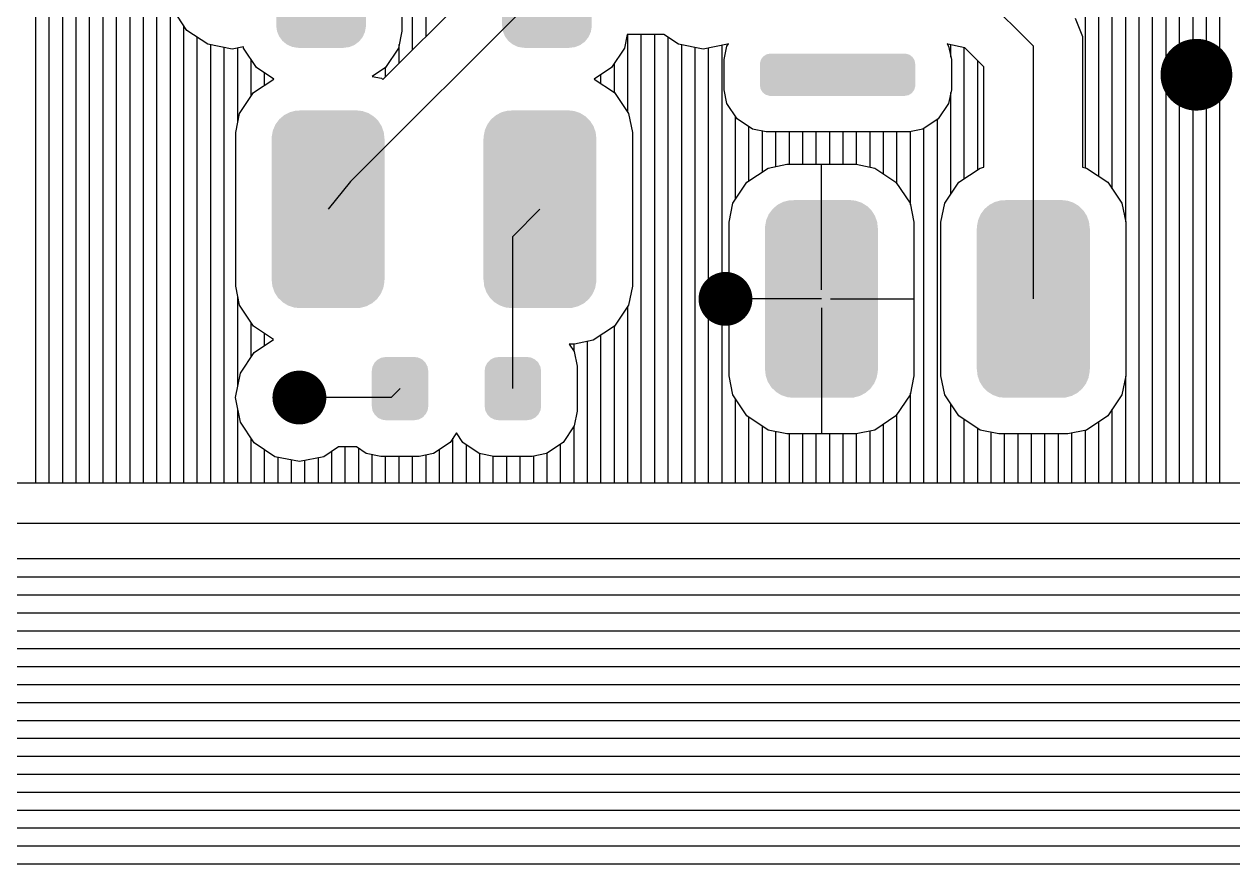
# Model space of a CAD drawing. Extents: x 295 to 953, y 10 to 290.
# Drawn here: x 593.44 to 621.68, y 92.46 to 112.09 of the extents above; entities that cross this region are included whole.
import ezdxf

# ---------------------------------------------------------------- set-up
doc = ezdxf.new("R2010")
doc.units = 0
doc.header["$LTSCALE"] = 5
doc.header["$MEASUREMENT"] = 0
doc.layers.get('0').update_dxf_attribs({"linetype": 'CONTINUOUS', "lineweight": 25})
doc.layers.add('DV-INT-A3_TOP', color=10, linetype='CONTINUOUS')

msp = doc.modelspace()

# ---------------------------------------------------------------- linework, layer by layer
for points, const_width in [([(620.407, 110.905, 1), (621.246, 110.905, 1)], 0.838), ([(609.511, 105.666, 1), (610.139, 105.666, 1)], 0.629), ([(599.557, 103.361, 1), (600.186, 103.361, 1)], 0.629)]:
    msp.add_lwpolyline(points, format="xyb", close=True, dxfattribs=dict(const_width=const_width))
for points in [[(599.331, 112.057), (599.331, 113.943), (601.426, 112.057), (601.426, 113.943)], [(604.607, 112.057), (604.607, 113.943), (606.703, 112.057), (606.703, 113.943)], [(599.334, 112.03), (599.331, 112.057), (601.426, 112.03), (601.426, 112.057)], [(599.348, 111.926), (599.334, 112.03), (601.407, 111.926), (601.426, 112.03)], [(599.358, 111.9), (599.348, 111.926), (601.402, 111.9), (601.407, 111.926)], [(599.397, 111.803), (599.358, 111.9), (601.358, 111.803), (601.402, 111.9)], [(604.611, 112.03), (604.607, 112.057), (606.702, 112.03), (606.703, 112.057)], [(604.624, 111.926), (604.611, 112.03), (606.683, 111.926), (606.702, 112.03)], [(604.634, 111.9), (604.624, 111.926), (606.679, 111.9), (606.683, 111.926)], [(604.673, 111.803), (604.634, 111.9), (606.634, 111.803), (606.679, 111.9)], [(599.414, 111.78), (599.397, 111.803), (601.347, 111.78), (601.358, 111.803)], [(599.475, 111.696), (599.414, 111.78), (601.279, 111.696), (601.347, 111.78)], [(599.498, 111.677), (599.475, 111.696), (601.263, 111.677), (601.279, 111.696)], [(599.577, 111.613), (599.498, 111.677), (601.175, 111.613), (601.263, 111.677)], [(599.607, 111.599), (599.577, 111.613), (601.156, 111.599), (601.175, 111.613)], [(599.697, 111.557), (599.607, 111.599), (601.052, 111.557), (601.156, 111.599)], [(599.739, 111.55), (599.697, 111.557), (601.034, 111.55), (601.052, 111.557)], [(599.828, 111.534), (599.739, 111.55), (600.908, 111.534), (601.034, 111.55)], [(599.855, 111.533), (599.828, 111.534), (600.902, 111.533), (600.908, 111.534)], [(604.69, 111.78), (604.673, 111.803), (606.623, 111.78), (606.634, 111.803)], [(604.751, 111.696), (604.69, 111.78), (606.555, 111.696), (606.623, 111.78)], [(604.775, 111.677), (604.751, 111.696), (606.54, 111.677), (606.555, 111.696)], [(604.854, 111.613), (604.775, 111.677), (606.452, 111.613), (606.54, 111.677)], [(604.884, 111.599), (604.854, 111.613), (606.433, 111.599), (606.452, 111.613)], [(604.974, 111.557), (604.884, 111.599), (606.329, 111.557), (606.433, 111.599)], [(605.015, 111.55), (604.974, 111.557), (606.31, 111.55), (606.329, 111.557)], [(605.104, 111.534), (605.015, 111.55), (606.184, 111.534), (606.31, 111.55)], [(605.131, 111.533), (605.104, 111.534), (606.179, 111.533), (606.184, 111.534)], [(610.65, 111.241), (610.656, 111.263), (614.243, 111.241), (614.229, 111.263)], [(610.656, 111.263), (610.698, 111.318), (614.229, 111.263), (614.195, 111.318)], [(610.698, 111.318), (610.711, 111.335), (614.195, 111.318), (614.173, 111.335)], [(610.711, 111.335), (610.772, 111.373), (614.173, 111.335), (614.123, 111.373)], [(610.772, 111.373), (610.788, 111.382), (614.123, 111.373), (614.089, 111.382)], [(610.788, 111.382), (610.871, 111.398), (614.089, 111.382), (614.036, 111.398)], [(610.871, 111.398), (610.877, 111.399), (614.036, 111.398), (614.012, 111.399)], [(610.63, 111.152), (610.631, 111.175), (614.259, 111.152), (614.255, 111.175)], [(610.63, 110.657), (610.63, 111.152), (614.259, 110.657), (614.259, 111.152)], [(610.631, 111.175), (610.65, 111.241), (614.255, 111.175), (614.243, 111.241)], [(610.634, 110.634), (610.63, 110.657), (614.258, 110.634), (614.259, 110.657)], [(610.646, 110.568), (610.634, 110.634), (614.239, 110.568), (614.258, 110.634)], [(610.66, 110.547), (610.646, 110.568), (614.233, 110.547), (614.239, 110.568)], [(610.694, 110.491), (610.66, 110.547), (614.191, 110.491), (614.233, 110.547)], [(610.716, 110.474), (610.694, 110.491), (614.178, 110.474), (614.191, 110.491)], [(610.766, 110.436), (610.716, 110.474), (614.117, 110.436), (614.178, 110.474)], [(610.8, 110.427), (610.766, 110.436), (614.101, 110.427), (614.117, 110.436)], [(610.853, 110.411), (610.8, 110.427), (614.018, 110.411), (614.101, 110.427)], [(610.877, 110.41), (610.853, 110.411), (614.012, 110.41), (614.018, 110.411)], [(599.374, 109.826), (599.4, 109.862), (601.715, 109.826), (601.678, 109.862)], [(599.4, 109.862), (599.48, 109.93), (601.678, 109.862), (601.609, 109.93)], [(599.48, 109.93), (599.513, 109.959), (601.609, 109.93), (601.564, 109.959)], [(599.513, 109.959), (599.609, 110.009), (601.564, 109.959), (601.483, 110.009)], [(599.609, 110.009), (599.645, 110.028), (601.483, 110.009), (601.428, 110.028)], [(599.645, 110.028), (599.755, 110.057), (601.428, 110.028), (601.343, 110.057)], [(599.755, 110.057), (599.788, 110.066), (601.343, 110.057), (601.26, 110.066)], [(599.788, 110.066), (599.937, 110.071), (601.26, 110.066), (601.214, 110.071)], [(601.148, 110.071), (601.195, 110.073), (601.214, 110.071), (601.195, 110.073)], [(604.323, 109.826), (604.35, 109.862), (606.664, 109.826), (606.628, 109.862)], [(604.35, 109.862), (604.43, 109.93), (606.628, 109.862), (606.559, 109.93)], [(604.43, 109.93), (604.463, 109.959), (606.559, 109.93), (606.513, 109.959)], [(604.463, 109.959), (604.558, 110.009), (606.513, 109.959), (606.433, 110.009)], [(604.558, 110.009), (604.594, 110.028), (606.433, 110.009), (606.378, 110.028)], [(604.594, 110.028), (604.705, 110.057), (606.378, 110.028), (606.292, 110.057)], [(604.705, 110.057), (604.738, 110.066), (606.292, 110.057), (606.21, 110.066)], [(604.738, 110.066), (604.886, 110.071), (606.21, 110.066), (606.163, 110.071)], [(606.098, 110.071), (606.144, 110.073), (606.163, 110.071), (606.144, 110.073)], [(599.226, 109.46), (599.244, 109.56), (601.855, 109.46), (601.843, 109.56)], [(599.244, 109.56), (599.253, 109.606), (601.843, 109.56), (601.827, 109.606)], [(599.253, 109.606), (599.294, 109.7), (601.827, 109.606), (601.794, 109.7)], [(599.294, 109.7), (599.312, 109.742), (601.794, 109.7), (601.767, 109.742)], [(599.312, 109.742), (599.374, 109.826), (601.767, 109.742), (601.715, 109.826)], [(604.175, 109.46), (604.194, 109.56), (606.804, 109.46), (606.793, 109.56)], [(604.194, 109.56), (604.203, 109.606), (606.793, 109.56), (606.777, 109.606)], [(604.203, 109.606), (604.243, 109.7), (606.777, 109.606), (606.744, 109.7)], [(604.243, 109.7), (604.262, 109.742), (606.744, 109.7), (606.717, 109.742)], [(604.262, 109.742), (604.323, 109.826), (606.717, 109.742), (606.664, 109.826)], [(599.222, 106.112), (599.222, 109.41), (601.862, 106.112), (601.862, 109.41)], [(599.224, 109.413), (599.226, 109.46), (601.86, 109.413), (601.855, 109.46)], [(599.224, 109.41), (599.224, 109.413), (601.86, 109.41), (601.86, 109.413)], [(604.171, 106.112), (604.171, 109.41), (606.812, 106.112), (606.812, 109.41)], [(604.174, 109.413), (604.175, 109.46), (606.81, 109.413), (606.804, 109.46)], [(604.174, 109.41), (604.174, 109.413), (606.81, 109.41), (606.81, 109.413)], [(611.006, 107.835), (611.038, 107.863), (613.134, 107.835), (613.089, 107.863)], [(611.038, 107.863), (611.134, 107.913), (613.089, 107.863), (613.008, 107.913)], [(611.134, 107.913), (611.17, 107.932), (613.008, 107.913), (612.953, 107.932)], [(611.17, 107.932), (611.281, 107.961), (612.953, 107.932), (612.868, 107.961)], [(611.281, 107.961), (611.313, 107.97), (612.868, 107.961), (612.786, 107.97)], [(611.313, 107.97), (611.462, 107.975), (612.786, 107.97), (612.739, 107.975)], [(612.674, 107.975), (612.72, 107.977), (612.739, 107.975), (612.72, 107.977)], [(615.955, 107.835), (615.988, 107.863), (618.084, 107.835), (618.039, 107.863)], [(615.988, 107.863), (616.083, 107.913), (618.039, 107.863), (617.958, 107.913)], [(616.083, 107.913), (616.119, 107.932), (617.958, 107.913), (617.903, 107.932)], [(616.119, 107.932), (616.23, 107.961), (617.903, 107.932), (617.817, 107.961)], [(616.23, 107.961), (616.263, 107.97), (617.817, 107.961), (617.735, 107.97)], [(616.263, 107.97), (616.411, 107.975), (617.735, 107.97), (617.689, 107.975)], [(617.623, 107.975), (617.67, 107.977), (617.689, 107.975), (617.67, 107.977)], [(610.778, 107.511), (610.819, 107.605), (613.352, 107.511), (613.319, 107.605)], [(610.819, 107.605), (610.837, 107.647), (613.319, 107.605), (613.293, 107.647)], [(610.837, 107.647), (610.899, 107.73), (613.293, 107.647), (613.24, 107.73)], [(610.899, 107.73), (610.926, 107.766), (613.24, 107.73), (613.204, 107.766)], [(610.926, 107.766), (611.006, 107.835), (613.204, 107.766), (613.134, 107.835)], [(615.728, 107.511), (615.769, 107.605), (618.302, 107.511), (618.269, 107.605)], [(615.769, 107.605), (615.787, 107.647), (618.269, 107.605), (618.242, 107.647)], [(615.787, 107.647), (615.849, 107.73), (618.242, 107.647), (618.189, 107.73)], [(615.849, 107.73), (615.875, 107.766), (618.189, 107.73), (618.153, 107.766)], [(615.875, 107.766), (615.955, 107.835), (618.153, 107.766), (618.084, 107.835)], [(610.747, 104.017), (610.747, 107.315), (613.387, 104.017), (613.387, 107.315)], [(610.749, 107.317), (610.751, 107.365), (613.385, 107.317), (613.38, 107.365)], [(610.749, 107.315), (610.749, 107.317), (613.385, 107.315), (613.385, 107.317)], [(610.751, 107.365), (610.77, 107.465), (613.38, 107.365), (613.369, 107.465)], [(610.77, 107.465), (610.778, 107.511), (613.369, 107.465), (613.352, 107.511)], [(615.697, 104.017), (615.697, 107.315), (618.337, 104.017), (618.337, 107.315)], [(615.699, 107.317), (615.7, 107.365), (618.335, 107.317), (618.33, 107.365)], [(615.699, 107.315), (615.699, 107.317), (618.335, 107.315), (618.335, 107.317)], [(615.7, 107.365), (615.719, 107.465), (618.33, 107.365), (618.318, 107.465)], [(615.719, 107.465), (615.728, 107.511), (618.318, 107.465), (618.302, 107.511)], [(599.224, 106.11), (599.224, 106.112), (601.86, 106.11), (601.86, 106.112)], [(599.229, 106.063), (599.224, 106.11), (601.858, 106.063), (601.86, 106.11)], [(599.241, 105.962), (599.229, 106.063), (601.84, 105.962), (601.858, 106.063)], [(599.257, 105.917), (599.241, 105.962), (601.831, 105.917), (601.84, 105.962)], [(599.29, 105.822), (599.257, 105.917), (601.79, 105.822), (601.831, 105.917)], [(604.174, 106.11), (604.174, 106.112), (606.81, 106.11), (606.81, 106.112)], [(604.179, 106.063), (604.174, 106.11), (606.808, 106.063), (606.81, 106.11)], [(604.19, 105.962), (604.179, 106.063), (606.789, 105.962), (606.808, 106.063)], [(604.206, 105.917), (604.19, 105.962), (606.781, 105.917), (606.789, 105.962)], [(604.24, 105.822), (604.206, 105.917), (606.74, 105.822), (606.781, 105.917)], [(599.316, 105.78), (599.29, 105.822), (601.772, 105.78), (601.79, 105.822)], [(599.369, 105.697), (599.316, 105.78), (601.71, 105.697), (601.772, 105.78)], [(599.406, 105.661), (599.369, 105.697), (601.684, 105.661), (601.71, 105.697)], [(599.475, 105.592), (599.406, 105.661), (601.604, 105.592), (601.684, 105.661)], [(604.266, 105.78), (604.24, 105.822), (606.721, 105.78), (606.74, 105.822)], [(604.319, 105.697), (604.266, 105.78), (606.66, 105.697), (606.721, 105.78)], [(604.355, 105.661), (604.319, 105.697), (606.633, 105.661), (606.66, 105.697)], [(604.424, 105.592), (604.355, 105.661), (606.553, 105.592), (606.633, 105.661)], [(599.52, 105.564), (599.475, 105.592), (601.571, 105.564), (601.604, 105.592)], [(599.601, 105.514), (599.52, 105.564), (601.475, 105.514), (601.571, 105.564)], [(599.656, 105.495), (599.601, 105.514), (601.44, 105.495), (601.475, 105.514)], [(599.741, 105.466), (599.656, 105.495), (601.328, 105.466), (601.44, 105.495)], [(599.823, 105.457), (599.741, 105.466), (601.296, 105.457), (601.328, 105.466)], [(599.869, 105.452), (599.823, 105.457), (601.147, 105.452), (601.296, 105.457)], [(599.889, 105.45), (599.869, 105.452), (599.889, 105.45), (599.937, 105.452)], [(604.47, 105.564), (604.424, 105.592), (606.521, 105.564), (606.553, 105.592)], [(604.55, 105.514), (604.47, 105.564), (606.425, 105.514), (606.521, 105.564)], [(604.605, 105.495), (604.55, 105.514), (606.389, 105.495), (606.425, 105.514)], [(604.691, 105.466), (604.605, 105.495), (606.278, 105.466), (606.389, 105.495)], [(604.772, 105.457), (604.691, 105.466), (606.245, 105.457), (606.278, 105.466)], [(604.819, 105.452), (604.772, 105.457), (606.097, 105.452), (606.245, 105.457)], [(604.839, 105.45), (604.819, 105.452), (604.839, 105.45), (604.886, 105.452)], [(601.631, 104.179), (601.695, 104.244), (602.816, 104.179), (602.748, 104.244)], [(601.695, 104.244), (601.708, 104.251), (602.748, 104.244), (602.74, 104.251)], [(601.708, 104.251), (601.788, 104.293), (602.74, 104.251), (602.653, 104.293)], [(601.788, 104.293), (601.81, 104.296), (602.653, 104.293), (602.646, 104.296)], [(601.81, 104.296), (601.892, 104.309), (602.646, 104.296), (602.554, 104.309)], [(601.892, 104.309), (601.892, 104.312), (602.554, 104.309), (602.554, 104.312)], [(604.268, 104.179), (604.331, 104.244), (605.452, 104.179), (605.384, 104.244)], [(604.331, 104.244), (604.344, 104.251), (605.384, 104.244), (605.377, 104.251)], [(604.344, 104.251), (604.424, 104.293), (605.377, 104.251), (605.289, 104.293)], [(604.424, 104.293), (604.446, 104.296), (605.289, 104.293), (605.282, 104.296)], [(604.446, 104.296), (604.528, 104.309), (605.282, 104.296), (605.19, 104.309)], [(604.528, 104.309), (604.528, 104.312), (605.19, 104.309), (605.19, 104.312)], [(601.563, 103.983), (601.576, 104.075), (602.883, 103.983), (602.867, 104.075)], [(601.563, 103.981), (601.563, 103.983), (602.883, 103.981), (602.883, 103.983)], [(601.563, 103.16), (601.563, 103.981), (602.883, 103.16), (602.883, 103.981)], [(601.576, 104.075), (601.582, 104.086), (602.867, 104.075), (602.865, 104.086)], [(601.582, 104.086), (601.622, 104.169), (602.865, 104.086), (602.821, 104.169)], [(601.622, 104.169), (601.631, 104.179), (602.821, 104.169), (602.816, 104.179)], [(604.199, 103.983), (604.213, 104.075), (605.519, 103.983), (605.503, 104.075)], [(604.199, 103.981), (604.199, 103.983), (605.519, 103.981), (605.519, 103.983)], [(604.199, 103.16), (604.199, 103.981), (605.519, 103.16), (605.519, 103.981)], [(604.213, 104.075), (604.218, 104.086), (605.503, 104.075), (605.501, 104.086)], [(604.218, 104.086), (604.258, 104.169), (605.501, 104.086), (605.457, 104.169)], [(604.258, 104.169), (604.268, 104.179), (605.457, 104.169), (605.452, 104.179)], [(610.749, 104.015), (610.749, 104.017), (613.385, 104.015), (613.385, 104.017)], [(610.755, 103.967), (610.749, 104.015), (613.384, 103.967), (613.385, 104.015)], [(610.766, 103.867), (610.755, 103.967), (613.365, 103.867), (613.384, 103.967)], [(615.699, 104.015), (615.699, 104.017), (618.335, 104.015), (618.335, 104.017)], [(615.704, 103.967), (615.699, 104.015), (618.333, 103.967), (618.335, 104.015)], [(615.715, 103.867), (615.704, 103.967), (618.314, 103.867), (618.333, 103.967)], [(610.782, 103.821), (610.766, 103.867), (613.356, 103.821), (613.365, 103.867)], [(610.815, 103.727), (610.782, 103.821), (613.315, 103.727), (613.356, 103.821)], [(610.842, 103.685), (610.815, 103.727), (613.297, 103.685), (613.315, 103.727)], [(610.895, 103.601), (610.842, 103.685), (613.235, 103.601), (613.297, 103.685)], [(615.732, 103.821), (615.715, 103.867), (618.306, 103.821), (618.314, 103.867)], [(615.765, 103.727), (615.732, 103.821), (618.265, 103.727), (618.306, 103.821)], [(615.791, 103.685), (615.765, 103.727), (618.247, 103.685), (618.265, 103.727)], [(615.844, 103.601), (615.791, 103.685), (618.185, 103.601), (618.247, 103.685)], [(610.931, 103.565), (610.895, 103.601), (613.209, 103.565), (613.235, 103.601)], [(611, 103.497), (610.931, 103.565), (613.129, 103.497), (613.209, 103.565)], [(611.045, 103.469), (611, 103.497), (613.096, 103.469), (613.129, 103.497)], [(611.126, 103.418), (611.045, 103.469), (613.001, 103.418), (613.096, 103.469)], [(611.181, 103.399), (611.126, 103.418), (612.965, 103.399), (613.001, 103.418)], [(611.267, 103.37), (611.181, 103.399), (612.854, 103.37), (612.965, 103.399)], [(611.348, 103.361), (611.267, 103.37), (612.821, 103.361), (612.854, 103.37)], [(611.395, 103.357), (611.348, 103.361), (612.673, 103.357), (612.821, 103.361)], [(611.414, 103.355), (611.395, 103.357), (611.414, 103.355), (611.462, 103.357)], [(615.88, 103.565), (615.844, 103.601), (618.158, 103.565), (618.185, 103.601)], [(615.95, 103.497), (615.88, 103.565), (618.079, 103.497), (618.158, 103.565)], [(615.995, 103.469), (615.95, 103.497), (618.046, 103.469), (618.079, 103.497)], [(616.076, 103.418), (615.995, 103.469), (617.95, 103.418), (618.046, 103.469)], [(616.131, 103.399), (616.076, 103.418), (617.914, 103.399), (617.95, 103.418)], [(616.216, 103.37), (616.131, 103.399), (617.803, 103.37), (617.914, 103.399)], [(616.298, 103.361), (616.216, 103.37), (617.771, 103.361), (617.803, 103.37)], [(616.344, 103.357), (616.298, 103.361), (617.622, 103.357), (617.771, 103.361)], [(616.364, 103.355), (616.344, 103.357), (616.364, 103.355), (616.411, 103.357)], [(601.563, 103.158), (601.563, 103.16), (602.883, 103.158), (602.883, 103.16)], [(601.578, 103.065), (601.563, 103.158), (602.869, 103.065), (602.883, 103.158)], [(601.58, 103.054), (601.578, 103.065), (602.863, 103.054), (602.869, 103.065)], [(604.199, 103.158), (604.199, 103.16), (605.519, 103.158), (605.519, 103.16)], [(604.214, 103.065), (604.199, 103.158), (605.505, 103.065), (605.519, 103.158)], [(604.216, 103.054), (604.214, 103.065), (605.499, 103.054), (605.505, 103.065)], [(601.624, 102.971), (601.58, 103.054), (602.823, 102.971), (602.863, 103.054)], [(601.629, 102.962), (601.624, 102.971), (602.814, 102.962), (602.823, 102.971)], [(601.698, 102.896), (601.629, 102.962), (602.75, 102.896), (602.814, 102.962)], [(601.705, 102.889), (601.698, 102.896), (602.737, 102.889), (602.75, 102.896)], [(601.792, 102.848), (601.705, 102.889), (602.657, 102.848), (602.737, 102.889)], [(601.799, 102.844), (601.792, 102.848), (602.636, 102.844), (602.657, 102.848)], [(601.892, 102.831), (601.799, 102.844), (602.554, 102.831), (602.636, 102.844)], [(601.892, 102.829), (601.892, 102.831), (602.554, 102.829), (602.554, 102.831)], [(604.26, 102.971), (604.216, 103.054), (605.459, 102.971), (605.499, 103.054)], [(604.265, 102.962), (604.26, 102.971), (605.45, 102.962), (605.459, 102.971)], [(604.334, 102.896), (604.265, 102.962), (605.386, 102.896), (605.45, 102.962)], [(604.341, 102.889), (604.334, 102.896), (605.373, 102.889), (605.386, 102.896)], [(604.428, 102.848), (604.341, 102.889), (605.293, 102.848), (605.373, 102.889)], [(604.435, 102.844), (604.428, 102.848), (605.272, 102.844), (605.293, 102.848)], [(604.528, 102.831), (604.435, 102.844), (605.19, 102.831), (605.272, 102.844)], [(604.528, 102.829), (604.528, 102.831), (605.19, 102.829), (605.19, 102.831)]]:
    msp.add_solid(points)
at = {"layer": 'DV-INT-A3_TOP', "color": 7}
for p, q in [((596.229, 101.37), (596.229, 140.443)), ((596.544, 101.37), (596.544, 140.464)), ((595.915, 101.37), (595.915, 135.598)), ((595.601, 101.37), (595.601, 134.747)), ((602.83, 111.801), (602.83, 134.756)), ((618.232, 108.729), (618.232, 134.898)), ((618.547, 108.537), (618.547, 134.898)), ((618.861, 108.239), (618.861, 134.898)), ((619.175, 107.468), (619.175, 134.898)), ((619.49, 101.37), (619.49, 134.898)), ((619.804, 101.37), (619.804, 134.898)), ((620.118, 101.37), (620.118, 134.898)), ((620.432, 101.37), (620.432, 134.898)), ((620.747, 101.37), (620.747, 134.898)), ((621.061, 101.37), (621.061, 134.898)), ((621.375, 101.37), (621.375, 134.898)), ((595.286, 101.37), (595.286, 134.441)), ((594.344, 101.37), (594.344, 134.152)), ((594.658, 101.37), (594.658, 134.181)), ((594.972, 101.37), (594.972, 134.244)), ((594.029, 101.37), (594.029, 133.901)), ((593.715, 101.37), (593.715, 133.586)), ((602.516, 111.487), (602.516, 128.427)), ((602.265, 114.077), (602.265, 111.919)), ((601.066, 108.407), (605.655, 113)), ((617.017, 111.571), (615.588, 113)), ((596.858, 101.37), (596.858, 112.74)), ((601.824, 110.796), (603.769, 112.74)), ((597.244, 111.94), (596.921, 112.426)), ((617.993, 112.225), (618.169, 111.801)), ((597.172, 101.37), (597.172, 112.049)), ((597.73, 111.617), (597.244, 111.94)), ((602.265, 111.919), (602.185, 111.525)), ((607.528, 111.848), (607.466, 111.525)), ((608.388, 111.848), (607.528, 111.848)), ((607.545, 110.02), (607.545, 111.848)), ((607.859, 101.37), (607.859, 111.848)), ((608.174, 101.37), (608.174, 111.848)), ((608.731, 111.617), (608.388, 111.848)), ((597.487, 101.37), (597.487, 111.78)), ((598.3, 111.504), (597.73, 111.617)), ((597.801, 101.37), (597.801, 111.6)), ((598.115, 101.37), (598.115, 111.542)), ((598.564, 111.554), (598.3, 111.504)), ((598.43, 109.786), (598.43, 111.529)), ((598.568, 111.525), (598.564, 111.554)), ((602.202, 111.173), (602.202, 111.609)), ((608.488, 101.37), (608.488, 111.78)), ((609.301, 111.504), (608.731, 111.617)), ((608.802, 101.37), (608.802, 111.6)), ((609.117, 101.37), (609.117, 111.542)), ((609.875, 111.617), (609.301, 111.504)), ((609.431, 101.37), (609.431, 111.529)), ((609.745, 101.37), (609.745, 111.592)), ((609.792, 111.257), (609.854, 111.575)), ((609.854, 111.575), (609.892, 111.625)), ((609.892, 111.625), (609.875, 111.617)), ((615.018, 111.617), (615.001, 111.625)), ((615.001, 111.625), (615.039, 111.575)), ((615.42, 111.537), (615.018, 111.617)), ((615.039, 111.575), (615.102, 111.257)), ((615.089, 111.315), (615.089, 111.6)), ((615.403, 108.478), (615.403, 111.542)), ((615.864, 111.093), (615.42, 111.537)), ((617.017, 105.666), (617.017, 111.571)), ((618.169, 111.801), (618.169, 108.742)), ((598.87, 111.072), (598.568, 111.525)), ((598.744, 110.402), (598.744, 111.265)), ((602.185, 111.525), (601.883, 111.072)), ((607.466, 111.525), (607.164, 111.072)), ((609.792, 110.548), (609.792, 111.257)), ((615.102, 111.257), (615.102, 110.548)), ((599.272, 110.804), (598.87, 111.072)), ((601.883, 111.072), (601.569, 110.863)), ((601.887, 110.858), (601.887, 111.081)), ((607.164, 111.072), (606.761, 110.804)), ((607.231, 110.49), (607.231, 111.173)), ((615.718, 108.688), (615.718, 111.24)), ((615.864, 108.742), (615.864, 111.093)), ((598.803, 110.49), (599.272, 110.804)), ((599.058, 110.661), (599.058, 110.946)), ((601.569, 110.863), (601.787, 110.821)), ((601.573, 110.863), (601.573, 110.867)), ((601.787, 110.821), (601.824, 110.796)), ((606.761, 110.804), (607.231, 110.49)), ((606.917, 110.699), (606.917, 110.909)), ((598.472, 109.995), (598.803, 110.49)), ((607.231, 110.49), (607.562, 109.995)), ((609.854, 110.23), (609.792, 110.548)), ((615.102, 110.548), (615.039, 110.23)), ((615.089, 108.113), (615.089, 110.49)), ((610.097, 109.874), (609.854, 110.23)), ((615.039, 110.23), (614.796, 109.874)), ((598.384, 109.555), (598.472, 109.995)), ((607.562, 109.995), (607.65, 109.555)), ((610.06, 107.992), (610.06, 109.928)), ((610.454, 109.631), (610.097, 109.874)), ((614.796, 109.874), (614.439, 109.631)), ((614.775, 101.37), (614.775, 109.857)), ((598.384, 105.963), (598.384, 109.555)), ((607.65, 109.555), (607.65, 105.963)), ((610.374, 108.423), (610.374, 109.689)), ((610.772, 109.568), (610.454, 109.631)), ((610.688, 108.633), (610.688, 109.584)), ((614.121, 109.568), (610.772, 109.568)), ((611.003, 108.759), (611.003, 109.568)), ((611.317, 108.813), (611.317, 109.568)), ((611.631, 108.813), (611.631, 109.568)), ((611.946, 108.813), (611.946, 109.568)), ((612.26, 108.813), (612.26, 109.568)), ((612.574, 108.813), (612.574, 109.568)), ((612.889, 108.809), (612.889, 109.568)), ((613.203, 108.746), (613.203, 109.568)), ((613.517, 108.587), (613.517, 109.568)), ((613.832, 108.356), (613.832, 109.568)), ((614.439, 109.631), (614.121, 109.568)), ((614.146, 107.866), (614.146, 109.576)), ((614.46, 101.37), (614.46, 109.647)), ((610.328, 108.394), (610.823, 108.725)), ((610.823, 108.725), (611.258, 108.813)), ((611.258, 108.813), (612.876, 108.813)), ((612.067, 105.875), (612.067, 108.813)), ((612.876, 108.813), (613.312, 108.725)), ((613.312, 108.725), (613.807, 108.394)), ((615.278, 108.394), (615.772, 108.725)), ((615.772, 108.725), (615.864, 108.742)), ((618.169, 108.742), (618.262, 108.725)), ((618.262, 108.725), (618.756, 108.394)), ((601.066, 108.407), (600.542, 107.761)), ((609.997, 107.9), (610.328, 108.394)), ((613.807, 108.394), (614.138, 107.9)), ((614.946, 107.9), (615.278, 108.394)), ((618.756, 108.394), (619.087, 107.9)), ((609.909, 107.46), (609.997, 107.9)), ((614.138, 107.9), (614.226, 107.46)), ((614.858, 107.46), (614.946, 107.9)), ((619.087, 107.9), (619.175, 107.46)), ((604.859, 107.128), (605.492, 107.761)), ((609.909, 103.868), (609.909, 107.46)), ((614.226, 107.46), (614.226, 103.868)), ((614.858, 103.868), (614.858, 107.46)), ((619.175, 107.46), (619.175, 103.868)), ((604.859, 103.57), (604.859, 107.128)), ((598.472, 105.523), (598.384, 105.963)), ((607.65, 105.963), (607.562, 105.523)), ((598.43, 103.616), (598.43, 105.733)), ((612.067, 105.666), (609.825, 105.666)), ((611.858, 105.666), (609.909, 105.666)), ((612.277, 105.666), (614.226, 105.666)), ((598.803, 105.029), (598.472, 105.523)), ((607.562, 105.523), (607.231, 105.029)), ((607.545, 101.37), (607.545, 105.498)), ((612.067, 105.456), (612.067, 102.514)), ((598.744, 104.308), (598.744, 105.117)), ((599.268, 104.719), (598.803, 105.029)), ((599.058, 104.576), (599.058, 104.857)), ((607.231, 105.029), (606.736, 104.698)), ((606.917, 101.37), (606.917, 104.819)), ((607.231, 101.37), (607.231, 105.029)), ((598.815, 104.417), (599.268, 104.719)), ((606.3, 104.61), (606.175, 104.61)), ((606.175, 104.61), (606.292, 104.438)), ((606.288, 104.442), (606.288, 104.61)), ((606.736, 104.698), (606.3, 104.61)), ((606.602, 101.37), (606.602, 104.673)), ((598.493, 103.931), (598.815, 104.417)), ((606.292, 104.438), (606.359, 104.094)), ((598.379, 103.361), (598.493, 103.931)), ((606.359, 104.094), (606.359, 103.042)), ((609.997, 103.428), (609.909, 103.868)), ((614.226, 103.868), (614.138, 103.428)), ((614.946, 103.428), (614.858, 103.868)), ((619.175, 103.868), (619.087, 103.428)), ((619.175, 101.37), (619.175, 103.86)), ((598.493, 102.787), (598.379, 103.361)), ((602.013, 103.361), (599.871, 103.361)), ((602.223, 103.57), (602.013, 103.361)), ((610.328, 102.933), (609.997, 103.428)), ((614.138, 103.428), (613.807, 102.933)), ((614.146, 101.37), (614.146, 103.461)), ((615.278, 102.933), (614.946, 103.428)), ((619.087, 103.428), (618.756, 102.933)), ((598.43, 101.37), (598.43, 103.101)), ((610.06, 101.37), (610.06, 103.336)), ((615.089, 101.37), (615.089, 103.214)), ((618.861, 101.37), (618.861, 103.088)), ((598.815, 102.3), (598.493, 102.787)), ((606.359, 103.042), (606.292, 102.699)), ((610.823, 102.602), (610.328, 102.933)), ((610.374, 101.37), (610.374, 102.904)), ((613.807, 102.933), (613.312, 102.602)), ((613.832, 101.37), (613.832, 102.971)), ((615.772, 102.602), (615.278, 102.933)), ((615.403, 101.37), (615.403, 102.849)), ((618.756, 102.933), (618.262, 102.602)), ((618.547, 101.37), (618.547, 102.791)), ((603.539, 102.535), (603.392, 102.313)), ((603.689, 102.313), (603.539, 102.535)), ((606.292, 102.699), (606.032, 102.313)), ((606.288, 101.37), (606.288, 102.694)), ((610.688, 101.37), (610.688, 102.694)), ((611.258, 102.514), (610.823, 102.602)), ((611.003, 101.37), (611.003, 102.569)), ((612.876, 102.514), (611.258, 102.514)), ((611.317, 101.37), (611.317, 102.514)), ((611.631, 101.37), (611.631, 102.514)), ((611.946, 101.37), (611.946, 102.514)), ((612.26, 101.37), (612.26, 102.514)), ((612.574, 101.37), (612.574, 102.514)), ((613.312, 102.602), (612.876, 102.514)), ((612.889, 101.37), (612.889, 102.518)), ((613.203, 101.37), (613.203, 102.581)), ((613.517, 101.37), (613.517, 102.741)), ((615.718, 101.37), (615.718, 102.64)), ((616.208, 102.514), (615.772, 102.602)), ((616.032, 101.37), (616.032, 102.552)), ((617.826, 102.514), (616.208, 102.514)), ((616.346, 101.37), (616.346, 102.514)), ((616.661, 101.37), (616.661, 102.514)), ((616.975, 101.37), (616.975, 102.514)), ((617.289, 101.37), (617.289, 102.514)), ((617.604, 101.37), (617.604, 102.514)), ((618.262, 102.602), (617.826, 102.514)), ((617.918, 101.37), (617.918, 102.535)), ((618.232, 101.37), (618.232, 102.598)), ((598.744, 101.37), (598.744, 102.409)), ((599.301, 101.978), (598.815, 102.3)), ((603.392, 102.313), (603.006, 102.057)), ((603.459, 101.37), (603.459, 102.409)), ((604.075, 102.057), (603.689, 102.313)), ((603.773, 101.37), (603.773, 102.259)), ((606.032, 102.313), (605.647, 102.057)), ((605.974, 101.37), (605.974, 102.275)), ((599.058, 101.37), (599.058, 102.141)), ((599.871, 101.865), (599.301, 101.978)), ((599.373, 101.37), (599.373, 101.961)), ((600.446, 101.978), (599.871, 101.865)), ((600.316, 101.37), (600.316, 101.953)), ((600.789, 102.208), (600.446, 101.978)), ((600.63, 101.37), (600.63, 102.099)), ((601.208, 102.208), (600.789, 102.208)), ((600.944, 101.37), (600.944, 102.208)), ((601.435, 102.057), (601.208, 102.208)), ((601.259, 101.37), (601.259, 102.175)), ((601.774, 101.986), (601.435, 102.057)), ((601.573, 101.37), (601.573, 102.028)), ((602.667, 101.986), (601.774, 101.986)), ((601.887, 101.37), (601.887, 101.986)), ((602.202, 101.37), (602.202, 101.986)), ((602.516, 101.37), (602.516, 101.986)), ((603.006, 102.057), (602.667, 101.986)), ((602.83, 101.37), (602.83, 102.02)), ((603.145, 101.37), (603.145, 102.145)), ((604.414, 101.986), (604.075, 102.057)), ((604.088, 101.37), (604.088, 102.053)), ((604.402, 101.37), (604.402, 101.99)), ((605.307, 101.986), (604.414, 101.986)), ((604.716, 101.37), (604.716, 101.986)), ((605.031, 101.37), (605.031, 101.986)), ((605.647, 102.057), (605.307, 101.986)), ((605.345, 101.37), (605.345, 101.995)), ((605.659, 101.37), (605.659, 102.062)), ((599.687, 101.37), (599.687, 101.902)), ((600.001, 101.37), (600.001, 101.89)), ((591.464, 101.37), (659.727, 101.37)), ((591.07, 100.427), (660.117, 100.427)), ((660.641, 99.589), (590.651, 99.589)), ((590.232, 99.17), (661.06, 99.17)), ((589.813, 98.751), (661.479, 98.751)), ((589.394, 98.332), (661.898, 98.332)), ((588.975, 97.912), (662.317, 97.912)), ((588.556, 97.493), (662.736, 97.493)), ((588.137, 97.074), (663.156, 97.074)), ((587.718, 96.655), (663.575, 96.655)), ((562.152, 96.236), (663.994, 96.236)), ((561.314, 95.817), (664.413, 95.817)), ((559.638, 95.398), (664.832, 95.398)), ((558.8, 94.979), (665.251, 94.979)), ((557.961, 94.56), (665.67, 94.56)), ((557.123, 94.141), (666.089, 94.141)), ((556.285, 93.721), (666.508, 93.721)), ((555.447, 93.302), (666.927, 93.302)), ((554.609, 92.883), (667.347, 92.883)), ((553.77, 92.464), (667.766, 92.464))]:
    msp.add_line(p, q, dxfattribs=at)

doc.saveas('drawing.dxf')
